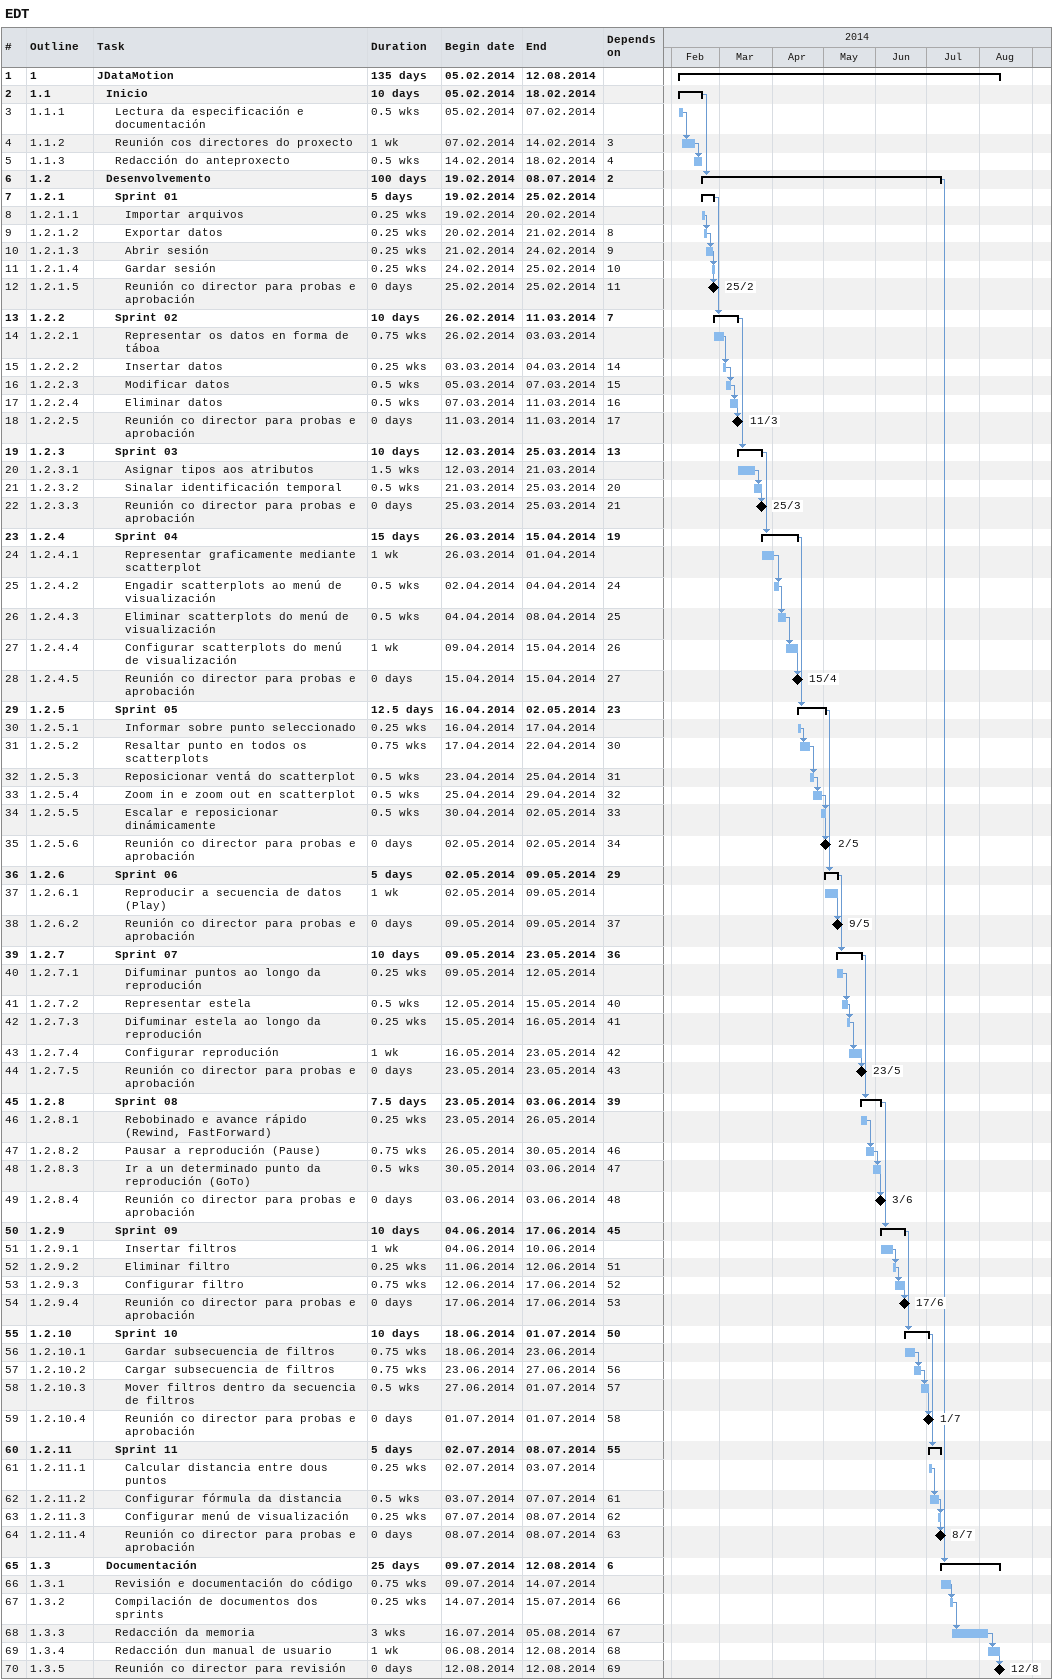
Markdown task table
EDT

| ID | WBS | Task | Duration | Start | Finish | Predecessors |
|---|---|---|---|---|---|---|
| 1 | 1 | **JDataMotion** | 135d | 2014-02-05 | 2014-08-12 |  |
| 2 | 1.1 | **Inicio** | 10d | 2014-02-05 | 2014-02-18 |  |
| 3 | 1.1.1 | Lectura da especificación e documentación | 0.5w | 2014-02-05 | 2014-02-07 |  |
| 4 | 1.1.2 | Reunión cos directores do proxecto | 1w | 2014-02-07 | 2014-02-14 | 3 |
| 5 | 1.1.3 | Redacción do anteproxecto | 0.5w | 2014-02-14 | 2014-02-18 | 4 |
| 6 | 1.2 | **Desenvolvemento** | 100d | 2014-02-19 | 2014-07-08 | 2 |
| 7 | 1.2.1 | **Sprint 01** | 5d | 2014-02-19 | 2014-02-25 |  |
| 8 | 1.2.1.1 | Importar arquivos | 0.25w | 2014-02-19 | 2014-02-20 |  |
| 9 | 1.2.1.2 | Exportar datos | 0.25w | 2014-02-20 | 2014-02-21 | 8 |
| 10 | 1.2.1.3 | Abrir sesión | 0.25w | 2014-02-21 | 2014-02-24 | 9 |
| 11 | 1.2.1.4 | Gardar sesión | 0.25w | 2014-02-24 | 2014-02-25 | 10 |
| 12 | 1.2.1.5 | Reunión co director para probas e aprobación | 0d | 2014-02-25 | 2014-02-25 | 11 |
| 13 | 1.2.2 | **Sprint 02** | 10d | 2014-02-26 | 2014-03-11 | 7 |
| 14 | 1.2.2.1 | Representar os datos en forma de táboa | 0.75w | 2014-02-26 | 2014-03-03 |  |
| 15 | 1.2.2.2 | Insertar datos | 0.25w | 2014-03-03 | 2014-03-04 | 14 |
| 16 | 1.2.2.3 | Modificar datos | 0.5w | 2014-03-05 | 2014-03-07 | 15 |
| 17 | 1.2.2.4 | Eliminar datos | 0.5w | 2014-03-07 | 2014-03-11 | 16 |
| 18 | 1.2.2.5 | Reunión co director para probas e aprobación | 0d | 2014-03-11 | 2014-03-11 | 17 |
| 19 | 1.2.3 | **Sprint 03** | 10d | 2014-03-12 | 2014-03-25 | 13 |
| 20 | 1.2.3.1 | Asignar tipos aos atributos | 1.5w | 2014-03-12 | 2014-03-21 |  |
| 21 | 1.2.3.2 | Sinalar identificación temporal | 0.5w | 2014-03-21 | 2014-03-25 | 20 |
| 22 | 1.2.3.3 | Reunión co director para probas e aprobación | 0d | 2014-03-25 | 2014-03-25 | 21 |
| 23 | 1.2.4 | **Sprint 04** | 15d | 2014-03-26 | 2014-04-15 | 19 |
| 24 | 1.2.4.1 | Representar graficamente mediante scatterplot | 1w | 2014-03-26 | 2014-04-01 |  |
| 25 | 1.2.4.2 | Engadir scatterplots ao menú de visualización | 0.5w | 2014-04-02 | 2014-04-04 | 24 |
| 26 | 1.2.4.3 | Eliminar scatterplots do menú de visualización | 0.5w | 2014-04-04 | 2014-04-08 | 25 |
| 27 | 1.2.4.4 | Configurar scatterplots do menú de visualización | 1w | 2014-04-09 | 2014-04-15 | 26 |
| 28 | 1.2.4.5 | Reunión co director para probas e aprobación | 0d | 2014-04-15 | 2014-04-15 | 27 |
| 29 | 1.2.5 | **Sprint 05** | 12.5d | 2014-04-16 | 2014-05-02 | 23 |
| 30 | 1.2.5.1 | Informar sobre punto seleccionado | 0.25w | 2014-04-16 | 2014-04-17 |  |
| 31 | 1.2.5.2 | Resaltar punto en todos os scatterplots | 0.75w | 2014-04-17 | 2014-04-22 | 30 |
| 32 | 1.2.5.3 | Reposicionar ventá do scatterplot | 0.5w | 2014-04-23 | 2014-04-25 | 31 |
| 33 | 1.2.5.4 | Zoom in e zoom out en scatterplot | 0.5w | 2014-04-25 | 2014-04-29 | 32 |
| 34 | 1.2.5.5 | Escalar e reposicionar dinámicamente | 0.5w | 2014-04-30 | 2014-05-02 | 33 |
| 35 | 1.2.5.6 | Reunión co director para probas e aprobación | 0d | 2014-05-02 | 2014-05-02 | 34 |
| 36 | 1.2.6 | **Sprint 06** | 5d | 2014-05-02 | 2014-05-09 | 29 |
| 37 | 1.2.6.1 | Reproducir a secuencia de datos (Play) | 1w | 2014-05-02 | 2014-05-09 |  |
| 38 | 1.2.6.2 | Reunión co director para probas e aprobación | 0d | 2014-05-09 | 2014-05-09 | 37 |
| 39 | 1.2.7 | **Sprint 07** | 10d | 2014-05-09 | 2014-05-23 | 36 |
| 40 | 1.2.7.1 | Difuminar puntos ao longo da reprodución | 0.25w | 2014-05-09 | 2014-05-12 |  |
| 41 | 1.2.7.2 | Representar estela | 0.5w | 2014-05-12 | 2014-05-15 | 40 |
| 42 | 1.2.7.3 | Difuminar estela ao longo da reprodución | 0.25w | 2014-05-15 | 2014-05-16 | 41 |
| 43 | 1.2.7.4 | Configurar reprodución | 1w | 2014-05-16 | 2014-05-23 | 42 |
| 44 | 1.2.7.5 | Reunión co director para probas e aprobación | 0d | 2014-05-23 | 2014-05-23 | 43 |
| 45 | 1.2.8 | **Sprint 08** | 7.5d | 2014-05-23 | 2014-06-03 | 39 |
| 46 | 1.2.8.1 | Rebobinado e avance rápido (Rewind, FastForward) | 0.25w | 2014-05-23 | 2014-05-26 |  |
| 47 | 1.2.8.2 | Pausar a reprodución (Pause) | 0.75w | 2014-05-26 | 2014-05-30 | 46 |
| 48 | 1.2.8.3 | Ir a un determinado punto da reprodución (GoTo) | 0.5w | 2014-05-30 | 2014-06-03 | 47 |
| 49 | 1.2.8.4 | Reunión co director para probas e aprobación | 0d | 2014-06-03 | 2014-06-03 | 48 |
| 50 | 1.2.9 | **Sprint 09** | 10d | 2014-06-04 | 2014-06-17 | 45 |
| 51 | 1.2.9.1 | Insertar filtros | 1w | 2014-06-04 | 2014-06-10 |  |
| 52 | 1.2.9.2 | Eliminar filtro | 0.25w | 2014-06-11 | 2014-06-12 | 51 |
| 53 | 1.2.9.3 | Configurar filtro | 0.75w | 2014-06-12 | 2014-06-17 | 52 |
| 54 | 1.2.9.4 | Reunión co director para probas e aprobación | 0d | 2014-06-17 | 2014-06-17 | 53 |
| 55 | 1.2.10 | **Sprint 10** | 10d | 2014-06-18 | 2014-07-01 | 50 |
| 56 | 1.2.10.1 | Gardar subsecuencia de filtros | 0.75w | 2014-06-18 | 2014-06-23 |  |
| 57 | 1.2.10.2 | Cargar subsecuencia de filtros | 0.75w | 2014-06-23 | 2014-06-27 | 56 |
| 58 | 1.2.10.3 | Mover filtros dentro da secuencia de filtros | 0.5w | 2014-06-27 | 2014-07-01 | 57 |
| 59 | 1.2.10.4 | Reunión co director para probas e aprobación | 0d | 2014-07-01 | 2014-07-01 | 58 |
| 60 | 1.2.11 | **Sprint 11** | 5d | 2014-07-02 | 2014-07-08 | 55 |
| 61 | 1.2.11.1 | Calcular distancia entre dous puntos | 0.25w | 2014-07-02 | 2014-07-03 |  |
| 62 | 1.2.11.2 | Configurar fórmula da distancia | 0.5w | 2014-07-03 | 2014-07-07 | 61 |
| 63 | 1.2.11.3 | Configurar menú de visualización | 0.25w | 2014-07-07 | 2014-07-08 | 62 |
| 64 | 1.2.11.4 | Reunión co director para probas e aprobación | 0d | 2014-07-08 | 2014-07-08 | 63 |
| 65 | 1.3 | **Documentación** | 25d | 2014-07-09 | 2014-08-12 | 6 |
| 66 | 1.3.1 | Revisión e documentación do código | 0.75w | 2014-07-09 | 2014-07-14 |  |
| 67 | 1.3.2 | Compilación de documentos dos sprints | 0.25w | 2014-07-14 | 2014-07-15 | 66 |
| 68 | 1.3.3 | Redacción da memoria | 3w | 2014-07-16 | 2014-08-05 | 67 |
| 69 | 1.3.4 | Redacción dun manual de usuario | 1w | 2014-08-06 | 2014-08-12 | 68 |
| 70 | 1.3.5 | Reunión co director para revisión | 0d | 2014-08-12 | 2014-08-12 | 69 |
